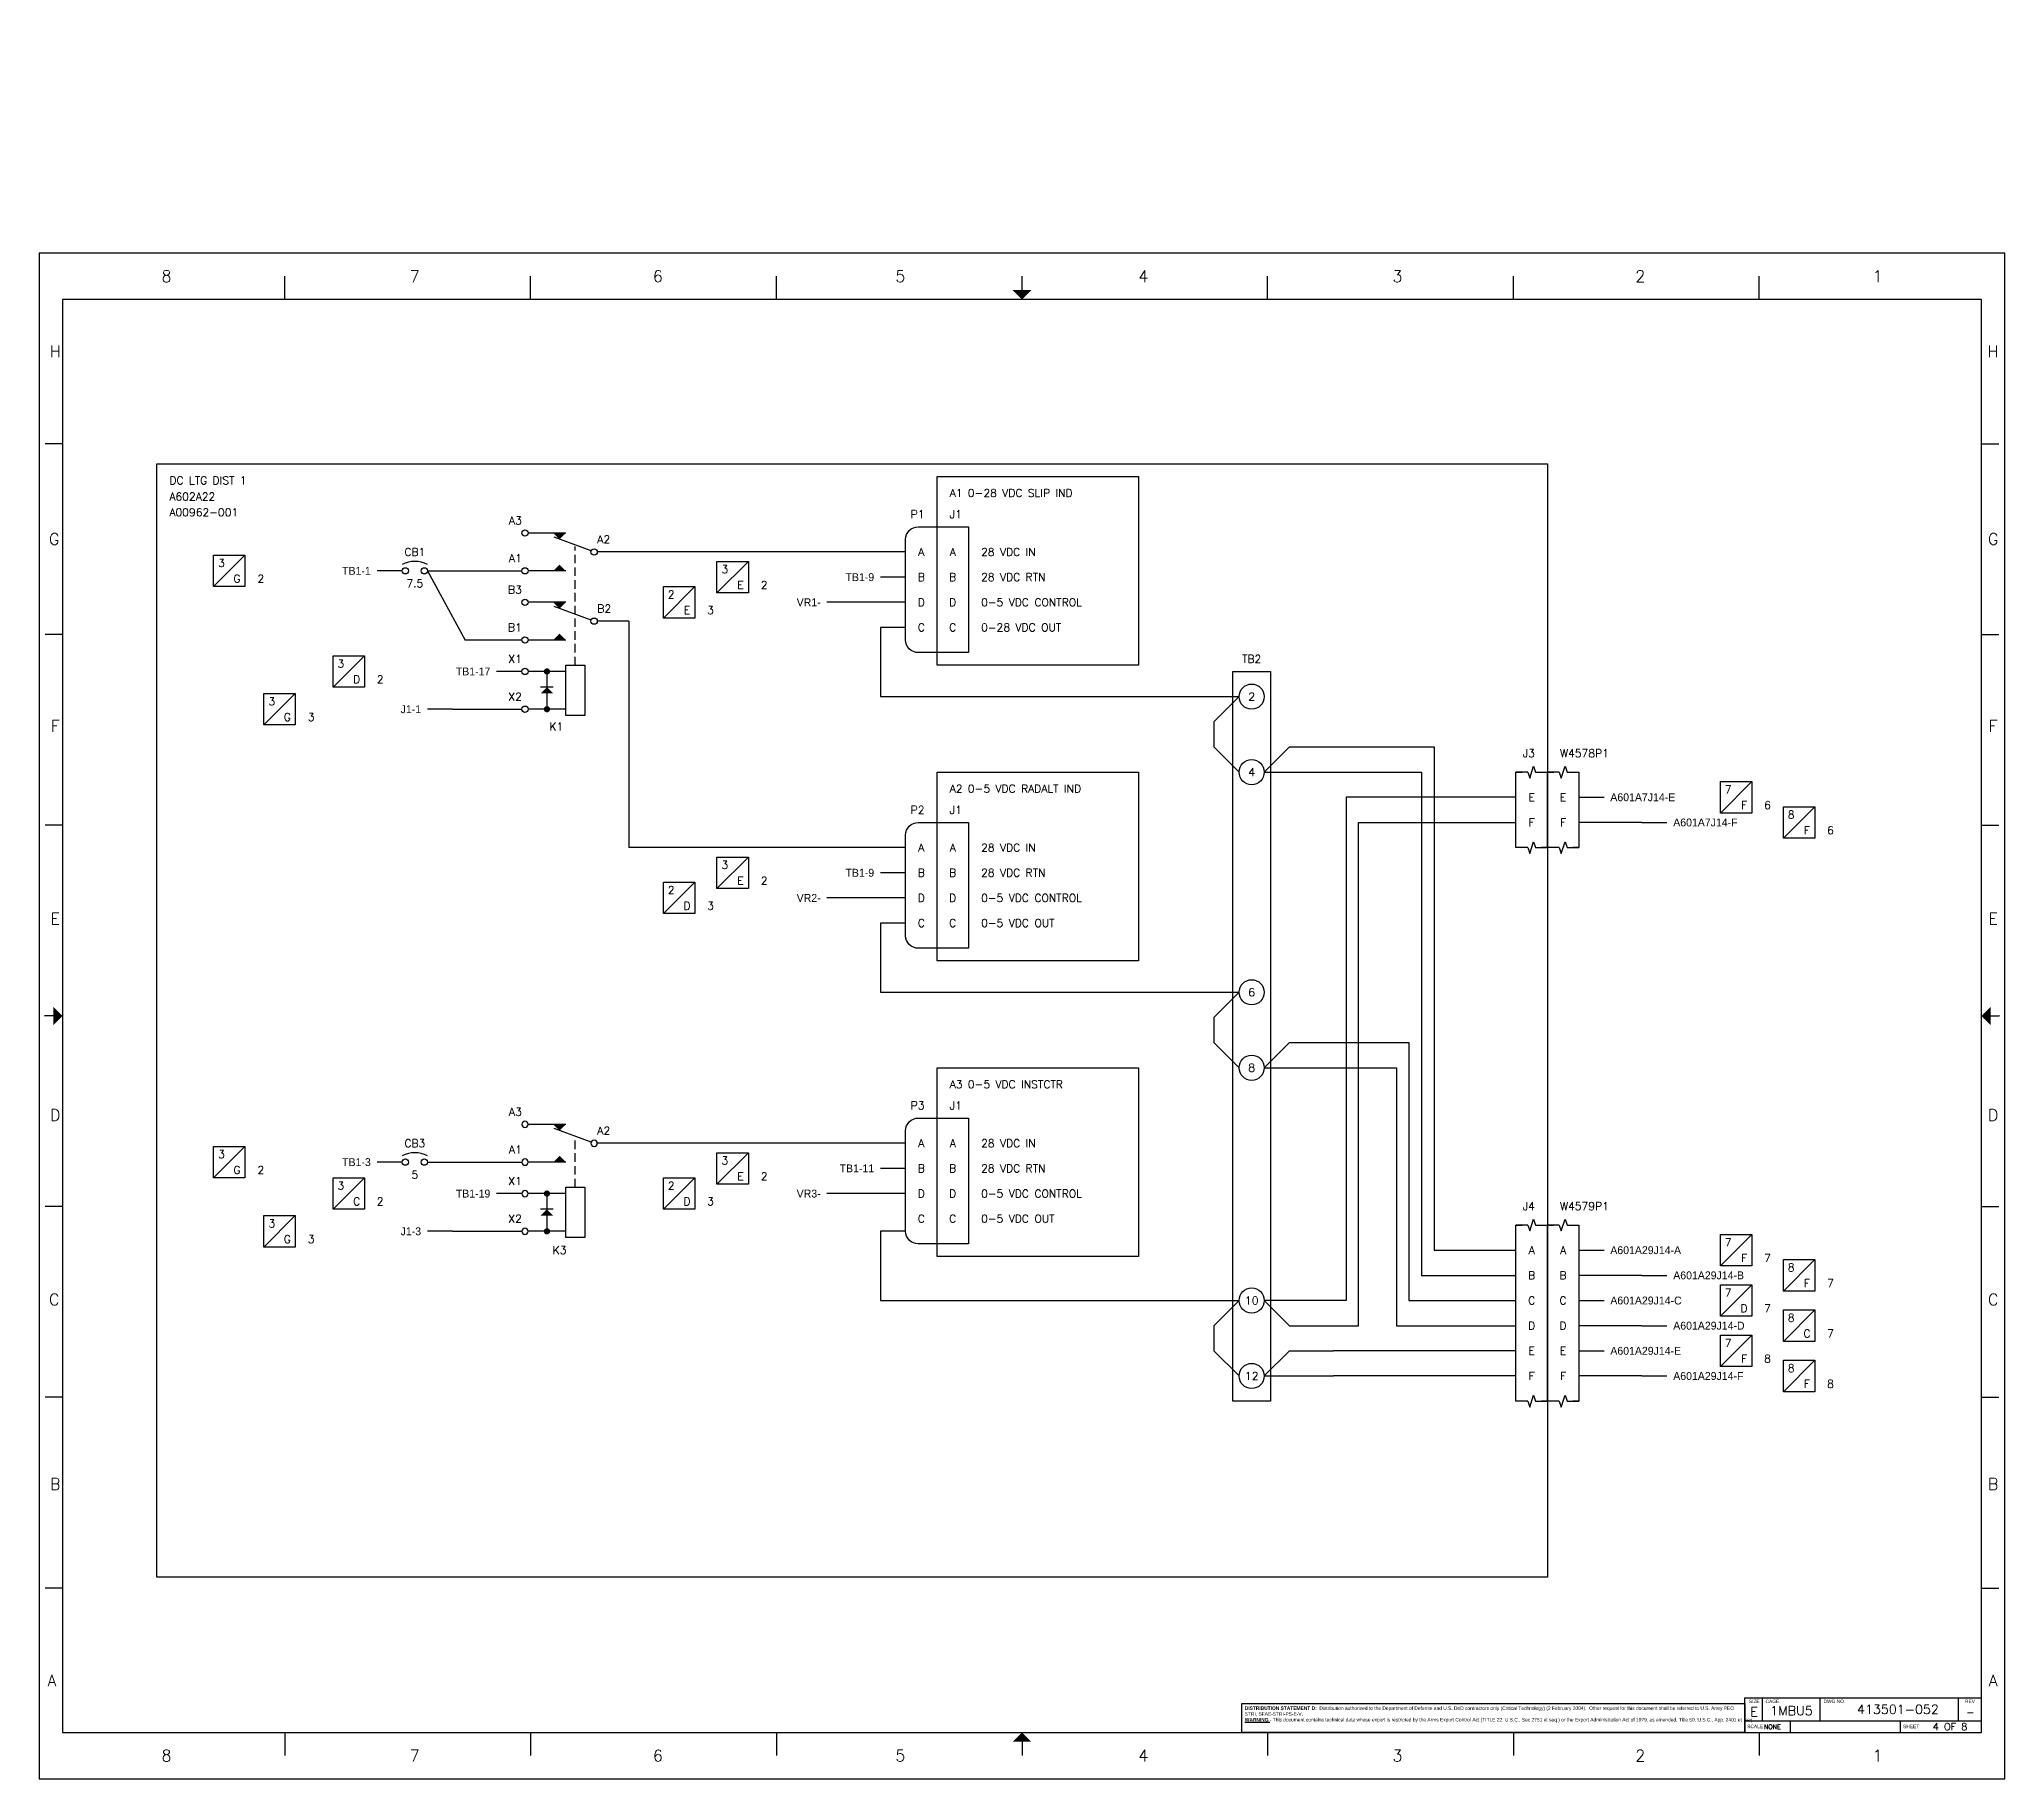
# Paper-space layout 'Sheet4' of a CAD drawing. Extents: x 0 to 42.5, y 0 to 37.6.
# The model-space entities are those that its viewports show. They can reach past a viewport. Long polylines and large blocks are cut down to what shows.
import ezdxf
from ezdxf.enums import TextEntityAlignment as Align

# ---------------------------------------------------------------- set-up
doc = ezdxf.new("R2010")
doc.units = 0
doc.header["$MEASUREMENT"] = 0
doc.linetypes.add('DASHED2', pattern=[0.375, 0.25, -0.125])
doc.linetypes.add('DGN5', pattern=[0.257567, 0.085856, -0.171711])
doc.layers.get('0').update_dxf_attribs({"linetype": 'CONTINUOUS'})
doc.layers.add('DIMENSION', color=5, linetype='CONTINUOUS')
doc.layers.add('TITLE', color=6, linetype='CONTINUOUS')
doc.layers.add('ViewPort', color=2, linetype='CONTINUOUS', plot=False)
doc.layers.get('ViewPort').off()
doc.styles.add('ADESK1', font='romans')
doc.styles.add('SCHEMATIC', font='romans.shx', dxfattribs={"height": 0.125})
doc.styles.add('Title2', font='arial.ttf', dxfattribs={"height": 0.075})

# ---------------------------------------------------------------- blocks, each defined once
blk = doc.blocks.new('TITLE_SHEET_2')
at = {"style": 'SCHEMATIC'}
for tag, height, p in [('DRAWING_NO', 0.2, (-1.808, 0.5)), ('REV', 0.156, (-0.245, 0.438)), ('SHEET', 0.156, (-0.683, 0.125))]:
    blk.add_attdef(tag, text='', height=height, dxfattribs=at).set_placement(p, align=Align.MIDDLE_CENTER)
at = {"color": 7, "style": 'ADESK1'}
blk.add_attdef('SCALE', (-4.707, 0.073), '', height=0.1, dxfattribs=at)
blk = doc.blocks.new('_SOFASTe_ANSI_E_SHT2')
at = {"layer": 'TITLE'}
for p, q in [((42.5, 33), (0, 33)), ((0, 33), (0, 0)), ((42.5, 0), (42.5, 33)), ((5.312, 32), (5.312, 32.5)), ((10.625, 32), (10.625, 32.5)), ((15.938, 32), (15.938, 32.5)), ((21.25, 32), (21.25, 32.5)), ((26.562, 32), (26.562, 32.5)), ((31.875, 32), (31.875, 32.5)), ((37.188, 32), (37.188, 32.5)), ((42.5, 32), (42.5, 32.5)), ((42, 32), (0.5, 32)), ((0.5, 32), (0.5, 1)), ((42, 1), (42, 32)), ((0.5, 28.875), (0.125, 28.875)), ((42, 28.875), (42.375, 28.875)), ((0.5, 24.75), (0.125, 24.75)), ((42, 24.75), (42.375, 24.75)), ((0.5, 20.625), (0.125, 20.625)), ((42, 20.625), (42.375, 20.625)), ((0.5, 16.5), (0.125, 16.5)), ((42, 16.5), (42.375, 16.5)), ((0.5, 12.375), (0.125, 12.375)), ((42, 12.375), (42.375, 12.375)), ((0.5, 8.25), (0.125, 8.25)), ((42, 8.25), (42.375, 8.25)), ((0.5, 4.125), (0.125, 4.125)), ((42, 4.125), (42.375, 4.125)), ((36.881, 1.001), (36.881, 1.75)), ((36.882, 1.752), (42, 1.75)), ((37.26, 1.25), (37.26, 1.75)), ((38.51, 1.25), (38.51, 1.75)), ((41.5, 1.25), (41.5, 1.75)), ((0.5, 1), (42, 1)), ((5.312, 1), (5.312, 0.5)), ((10.625, 1), (10.625, 0.5)), ((15.938, 1), (15.938, 0.5)), ((21.25, 1), (21.25, 0.5)), ((26.562, 1), (26.562, 0.5)), ((31.875, 1), (31.875, 0.5)), ((36.88, 1.25), (42, 1.25)), ((37.188, 1), (37.188, 0.5)), ((37.87, 1), (37.87, 1.25)), ((40.25, 1), (40.25, 1.25)), ((42.5, 0.5), (42.5, 1)), ((0, 0), (42.5, 0))]:
    blk.add_line(p, q, dxfattribs=at)
at = {"layer": 'TITLE', "const_width": 0.02}
for points in [[(21.25, 32.4), (21.25, 32.2)], [(0.1, 16.5), (0.3, 16.5)], [(42.4, 16.5), (42.2, 16.5)], [(21.25, 0.6), (21.25, 0.8)], [(21.25, 0.6), (21.25, 0.8)]]:
    blk.add_lwpolyline(points, dxfattribs=at)
at = {"layer": 'TITLE'}
blk.add_lwpolyline([(26.006, 1.626), (36.881, 1.626), (36.881, 1.001), (26.006, 1.001)], close=True, dxfattribs=at)
for points in [[(21.05, 32.2), (21.45, 32.2), (21.25, 32)], [(0.3, 16.3), (0.3, 16.7), (0.5, 16.5)], [(42.2, 16.3), (42.2, 16.7), (42, 16.5)], [(21.05, 0.8), (21.45, 0.8), (21.25, 1)]]:
    blk.add_solid(points, dxfattribs=at)
at = {"layer": 'TITLE', "style": 'ADESK1'}
for s, p in [('8', (2.75, 32.5)), ('7', (8.119, 32.5)), ('6', (13.375, 32.5)), ('5', (18.619, 32.5)), ('4', (23.875, 32.5)), ('3', (29.369, 32.5)), ('2', (34.619, 32.5)), ('1', (39.75, 32.5)), ('H', (0.345, 30.875)), ('H', (42.25, 30.875)), ('G', (0.321, 26.814)), ('G', (42.25, 26.814)), ('F', (0.345, 22.771)), ('F', (42.25, 22.771)), ('E', (0.345, 18.601)), ('E', (42.25, 18.601)), ('D', (0.345, 14.356)), ('D', (42.25, 14.356)), ('C', (0.321, 10.366)), ('C', (42.25, 10.366)), ('B', (0.345, 6.375)), ('B', (42.25, 6.375)), ('A', (0.274, 2.125)), ('A', (42.25, 2.125)), ('8', (2.75, 0.5)), ('7', (8.119, 0.5)), ('6', (13.375, 0.5)), ('5', (18.619, 0.5)), ('4', (23.875, 0.5)), ('3', (29.369, 0.5)), ('2', (34.619, 0.5)), ('1', (39.75, 0.5))]:
    blk.add_text(s, height=0.25, dxfattribs=at).set_placement(p, align=Align.MIDDLE_CENTER)
at = {"layer": 'TITLE', "style": 'Title2'}
for s, p in [('SIZE', (36.968, 1.636)), ('CAGE', (37.329, 1.636)), ('DWG NO.', (38.581, 1.636)), ('REV', (41.641, 1.636)), ('SCALE', (36.932, 1.093)), ('SHEET', (40.303, 1.093))]:
    blk.add_text(s, height=0.075, dxfattribs=at).set_placement(p)
at = {"layer": 'TITLE', "insert": (26.068, 1.563), "char_height": 0.075, "attachment_point": 1, "style": 'Title2'}
blk.add_mtext_dynamic_manual_height_columns('{\\fArial|b1|i0|c0|p34;DISTRIBUTION STATEMENT D: } Distribution authorized to the Department of Defense and U.S. DoD contractors only (Critical Technology) (2 February 2004).  Other request for this document shall be referred to U.S. Army PEO STRI, SFAE-STRI-PS-E-V.{\\fArial|b1|i0|c0|p34;\\P\\LWARNING} - This document contains technical data whose export is restricted by the Arms Export Control Act (TITLE 22, U.S.C., Sec 2751 et seq.) or the Export Administration Act of 1979, as amended, Title 50, U.S.C., App. 2401 et. seq.  ', width=10.75, gutter_width=0.375, heights=[0], dxfattribs=at)
at = {"layer": 'TITLE', "char_height": 0.2, "attachment_point": 1, "style": 'ADESK1'}
for s, insert, width in [('E', (37, 1.546), 0.1749), ('1MBU5', (37.431, 1.572), 0.5988)]:
    blk.add_mtext(s, dxfattribs=dict(at, insert=insert, width=width))
blk = doc.blocks.new('DPDT_CIRCUIT_BREAKER')
for points in [[(-0.5, 0.3), (-0.7, 0.3), (-0.6, 0.2)], [(-0.5, -0.3), (-0.7, -0.3), (-0.6, -0.2)], [(-0.5, -0.8), (-0.7, -0.8), (-0.6, -0.9)], [(-0.5, -1.4), (-0.7, -1.4), (-0.6, -1.3)], [(-0.7, -2.25), (-0.9, -2.25), (-0.8, -2.15)]]:
    blk.add_hatch(color=7).paths.add_polyline_path(points)
h = blk.add_hatch(color=7)
edge = h.paths.add_edge_path()
edge.add_ellipse((-0.8, -1.9), major_axis=(0.0354, 0.0354), ratio=1, start_angle=-225, end_angle=135, ccw=False)
h = blk.add_hatch(color=7)
edge = h.paths.add_edge_path()
edge.add_ellipse((-0.8, -2.5), major_axis=(0.0354, 0.0354), ratio=1, start_angle=-225, end_angle=135, ccw=False)
at = {"color": 7}
for p, q in [((-0.5, 0.3), (-1.1, 0.3)), ((-0.098, 0.017), (-0.687, 0.234)), ((-0.5, -0.3), (-1.1, -0.3)), ((-0.5, -0.8), (-1.1, -0.8)), ((-0.098, -1.083), (-0.687, -0.866)), ((-0.5, -1.4), (-1.1, -1.4)), ((-0.5, -1.9), (-1.1, -1.9)), ((-0.7, -2.15), (-0.9, -2.15)), ((-0.8, -1.9), (-0.8, -2.5)), ((-0.5, -2.5), (-1.1, -2.5))]:
    blk.add_line(p, q, dxfattribs=at)
at = {"color": 7, "linetype": 'DASHED2'}
blk.add_line((-0.35, -1.8), (-0.35, 0.089), dxfattribs=at)
at = {"color": 7}
blk.add_lwpolyline([(-0.5, -1.8), (-0.2, -1.8), (-0.2, -2.6), (-0.5, -2.6)], close=True, dxfattribs=at)
for centre in [(-1.15, 0.3), (-0.05, 0), (-1.15, -0.3), (-1.15, -0.8), (-0.05, -1.1), (-1.15, -1.4), (-1.15, -1.9), (-1.15, -2.5)]:
    blk.add_circle(centre, 0.05, dxfattribs=at)
at = {"color": 7, "style": 'SCHEMATIC'}
for s, p in [('A3', (-1.2, 0.5)), ('A1', (-1.2, -0.1)), ('B3', (-1.2, -0.6)), ('B1', (-1.2, -1.2)), ('X1', (-1.2, -1.7)), ('X2', (-1.2, -2.3))]:
    blk.add_text(s, height=0.125, dxfattribs=at).set_placement(p, align=Align.MIDDLE_RIGHT)
for s, p in [('A2', (0, 0.2)), ('B2', (0, -0.9))]:
    blk.add_text(s, height=0.125, dxfattribs=at).set_placement(p, align=Align.MIDDLE_LEFT)
blk = doc.blocks.new('SPDT_RELAY')
for points in [[(0.5, 0.3), (0.7, 0.3), (0.6, 0.2)], [(0.5, -0.3), (0.7, -0.3), (0.6, -0.2)], [(0.7, -1.15), (0.9, -1.15), (0.8, -1.05)]]:
    blk.add_hatch(color=7).paths.add_polyline_path(points)
h = blk.add_hatch(color=7)
edge = h.paths.add_edge_path()
edge.add_arc((0.8, -0.8), 0.05, 0, 360)
h = blk.add_hatch(color=7)
edge = h.paths.add_edge_path()
edge.add_arc((0.8, -1.4), 0.05, 0, 360)
at = {"color": 7}
for p, q in [((0.098, 0.017), (0.687, 0.234)), ((0.5, 0.3), (1.1, 0.3)), ((0.5, -0.3), (1.1, -0.3)), ((0.5, -0.8), (1.1, -0.8)), ((0.8, -0.8), (0.8, -1.4)), ((0.7, -1.05), (0.9, -1.05)), ((0.5, -1.4), (1.1, -1.4))]:
    blk.add_line(p, q, dxfattribs=at)
at = {"color": 7, "linetype": 'DASHED2'}
blk.add_line((0.35, -0.7), (0.35, 0.1), dxfattribs=at)
at = {"color": 7}
blk.add_lwpolyline([(0.5, -0.7), (0.2, -0.7), (0.2, -1.5), (0.5, -1.5)], close=True, dxfattribs=at)
for centre in [(1.15, 0.3), (0.05, 0), (1.15, -0.3), (1.15, -0.8), (1.15, -1.4)]:
    blk.add_circle(centre, 0.05, dxfattribs=at)
blk = doc.blocks.new('SPDT_CIRCUIT_BREAKER')
at = {"color": 7, "xscale": -1}
blk.add_blockref('SPDT_RELAY', (0, 0), dxfattribs=at)
at = {"color": 7, "style": 'SCHEMATIC'}
for s, p in [('A3', (-1.2, 0.5)), ('A1', (-1.2, -0.1)), ('X1', (-1.2, -0.6)), ('X2', (-1.2, -1.2))]:
    blk.add_text(s, height=0.125, dxfattribs=at).set_placement(p, align=Align.MIDDLE_RIGHT)
blk.add_text('A2', height=0.125, dxfattribs=at).set_placement((0, 0.2), align=Align.MIDDLE_LEFT)
blk = doc.blocks.new('DEST_FROM')
for p, q in [((-2.999, -0.25), (-2.499, 0.25)), ((0, 0), (-0.4, 0))]:
    blk.add_line(p, q)
blk.add_lwpolyline([(-2.999, 0.25), (-2.499, 0.25), (-2.499, -0.25), (-2.999, -0.25)], close=True)
for tag, p in [('DWG_TITLE', (-3.399, 0)), ('DWG_#', (-3.402, -0.2))]:
    blk.add_attdef(tag, text='', height=0.125).set_placement(p, align=Align.RIGHT)
at = {"style": 'SCHEMATIC'}
for p in [(-2.874, 0.125), (-2.624, -0.125)]:
    blk.add_attdef('X', text='', height=0.125, dxfattribs=at).set_placement(p, align=Align.MIDDLE)
blk.add_attdef('CONTACT_REFDES', text='', height=0.125).set_placement((-0.5, 0), align=Align.MIDDLE_RIGHT)
blk.add_attdef('X', text='', height=0.125, dxfattribs=at).set_placement((-2.249, -0.125), align=Align.MIDDLE_CENTER)
blk = doc.blocks.new('DEST_TO')
for p, q in [((0, 0), (0.4, 0)), ((2.25, -0.25), (2.75, 0.25))]:
    blk.add_line(p, q)
blk.add_lwpolyline([(2.25, 0.25), (2.75, 0.25), (2.75, -0.25), (2.25, -0.25)], close=True)
blk.add_attdef('CONTACT_REFDES', text='', height=0.125).set_placement((0.5, 0), align=Align.MIDDLE_LEFT)
at = {"style": 'SCHEMATIC'}
for p in [(2.375, 0.125), (2.625, -0.125)]:
    blk.add_attdef('X', text='', height=0.125, dxfattribs=at).set_placement(p, align=Align.MIDDLE)
for tag, p in [('DWG_TITLE', (3.3, 0)), ('DWG_#', (3.3, -0.2))]:
    blk.add_attdef(tag, p, '', height=0.125)
blk.add_attdef('X', text='', height=0.125, dxfattribs=at).set_placement((3, -0.125), align=Align.MIDDLE_CENTER)

msp = doc.modelspace()

# ---------------------------------------------------------------- linework, layer by layer
for p, q in [((74.4, 16.7), (69.5, 16.7)), ((66.8, 16.4), (68.3, 16.4)), ((74.4, 15.9), (73.55, 15.9)), ((70, 15.6), (69.5, 15.6)), ((70, 15.6), (70, 12)), ((68.3, 15.3), (67.4, 15.3)), ((78.2, 14.4), (79.7, 14.4)), ((79.7, 14.4), (79.3, 14)), ((67.2, 14.2), (68.3, 14.2)), ((79.3, 14), (79.3, 13.6)), ((79.7, 13.2), (79.3, 13.6)), ((86.1, 12.4), (85.1, 12.4)), ((74.4, 12), (70, 12)), ((74.4, 11.2), (73.55, 11.2)), ((79.7, 9.7), (79.3, 9.3)), ((79.3, 9.3), (79.3, 8.9)), ((79.7, 8.5), (79.3, 8.9)), ((74.4, 7.3), (69.5, 7.3)), ((66.8, 7), (68.3, 7)), ((74.4, 6.5), (73.55, 6.5)), ((67.2, 5.9), (68.3, 5.9)), ((86.1, 5.2), (85.1, 5.2)), ((79.7, 4.8), (79.3, 4.4)), ((79.3, 4.4), (79.3, 4)), ((86.1, 4.4), (85.1, 4.4)), ((79.7, 3.6), (79.3, 4)), ((80.1, 3.6), (80.5, 4)), ((80.5, 4), (81.2, 4)), ((84.1, 4), (81.2, 4)), ((84.1, 4), (83.7, 4)), ((80.1, 3.6), (81.2, 3.6)), ((84.1, 3.6), (81.2, 3.6)), ((84.1, 3.6), (83.7, 3.6)), ((86.1, 3.6), (85.1, 3.6))]:
    msp.add_line(p, q)
at = {"linetype": 'ByBlock'}
for p, q in [((66.8, 16.4), (67.4, 15.3)), ((84.287, 13.2), (84.1, 13.2)), ((84.287, 13.2), (84.319, 13.106)), ((84.319, 13.106), (84.381, 13.294)), ((84.381, 13.294), (84.412, 13.2)), ((84.412, 13.2), (84.6, 13.2)), ((84.787, 13.2), (84.6, 13.2)), ((84.787, 13.2), (84.819, 13.106)), ((84.819, 13.106), (84.881, 13.294)), ((84.881, 13.294), (84.912, 13.2)), ((84.912, 13.2), (85.1, 13.2)), ((84.287, 12), (84.1, 12)), ((84.287, 12), (84.319, 11.906)), ((84.319, 11.906), (84.381, 12.094)), ((84.381, 12.094), (84.412, 12)), ((84.412, 12), (84.6, 12)), ((84.787, 12), (84.6, 12)), ((84.787, 12), (84.819, 11.906)), ((84.819, 11.906), (84.881, 12.094)), ((84.881, 12.094), (84.912, 12)), ((84.912, 12), (85.1, 12)), ((84.287, 6), (84.1, 6)), ((84.287, 6), (84.319, 5.906)), ((84.319, 5.906), (84.381, 6.094)), ((84.381, 6.094), (84.412, 6)), ((84.412, 6), (84.6, 6)), ((84.787, 6), (84.6, 6)), ((84.787, 6), (84.819, 5.906)), ((84.819, 5.906), (84.881, 6.094)), ((84.881, 6.094), (84.912, 6)), ((84.912, 6), (85.1, 6)), ((84.287, 3.2), (84.1, 3.2)), ((84.287, 3.2), (84.319, 3.106)), ((84.319, 3.106), (84.381, 3.294)), ((84.381, 3.294), (84.412, 3.2)), ((84.412, 3.2), (84.6, 3.2)), ((84.787, 3.2), (84.6, 3.2)), ((84.787, 3.2), (84.819, 3.106)), ((84.819, 3.106), (84.881, 3.294)), ((84.881, 3.294), (84.912, 3.2)), ((84.912, 3.2), (85.1, 3.2))]:
    msp.add_line(p, q, dxfattribs=at)
for points in [[(62.5, 18.1), (84.6, 18.1), (84.6, 0.4), (62.5, 0.4)], [(74.9, 17.9), (78.1, 17.9), (78.1, 14.9), (74.9, 14.9)], [(79.6, 14.8), (80.2, 14.8), (80.2, 3.2), (79.6, 3.2)], [(74.9, 13.2), (78.1, 13.2), (78.1, 10.2), (74.9, 10.2)], [(74.9, 8.5), (78.1, 8.5), (78.1, 5.5), (74.9, 5.5)]]:
    msp.add_lwpolyline(points, close=True)
for points in [[(74.6, 17.1), (75.4, 17.1), (75.4, 15.1), (74.6, 15.1, -0.414214), (74.4, 15.3), (74.4, 16.9, -0.414214)], [(74.6, 12.4), (75.4, 12.4), (75.4, 10.4), (74.6, 10.4, -0.414214), (74.4, 10.6), (74.4, 12.2, -0.414214)], [(74.6, 7.7), (75.4, 7.7), (75.4, 5.7), (74.6, 5.7, -0.414214), (74.4, 5.9), (74.4, 7.5, -0.414214)]]:
    msp.add_lwpolyline(points, format="xyb", close=True)
for points in [[(74.4, 15.5), (74, 15.5), (74, 14.4), (79.7, 14.4)], [(80.1, 13.2), (80.5, 13.6), (82.8, 13.6), (82.8, 5.6), (84.1, 5.6)], [(80.1, 13.2), (82.6, 13.2), (82.6, 5.2), (84.1, 5.2)], [(84.1, 12.8), (81.4, 12.8), (81.4, 4.8), (81, 4.8), (80.1, 4.8)], [(80.1, 4.8), (80.5, 4.4), (81.6, 4.4), (81.6, 12.4), (84.1, 12.4)], [(74.4, 10.8), (74, 10.8), (74, 9.7), (79.7, 9.7)], [(80.1, 8.5), (80.5, 8.9), (82.4, 8.9), (82.4, 4.8), (84.1, 4.8)], [(80.1, 8.5), (82.2, 8.5), (82.2, 4.4), (84.1, 4.4)], [(74.4, 5.9), (74, 5.9), (74, 4.8), (79.7, 4.8)]]:
    msp.add_lwpolyline(points)
for points in [[(84.2, 12), (84.1, 12), (84.1, 13.2), (84.2, 13.2)], [(84.506, 13.2), (84.6, 13.2), (84.6, 12), (84.506, 12)], [(84.7, 12), (84.6, 12), (84.6, 13.2), (84.7, 13.2)], [(85.006, 13.2), (85.1, 13.2), (85.1, 12), (85.006, 12)], [(84.2, 3.2), (84.1, 3.2), (84.1, 6), (84.2, 6)], [(84.506, 6), (84.6, 6), (84.6, 3.2), (84.506, 3.2)], [(84.7, 3.2), (84.6, 3.2), (84.6, 6), (84.7, 6)], [(85.006, 6), (85.1, 6), (85.1, 3.2), (85.006, 3.2)]]:
    msp.add_lwpolyline(points, dxfattribs=at)
for centre, radius in [((66.45, 16.4), 0.05), ((66.75, 16.4), 0.05), ((79.9, 14.4), 0.2), ((79.9, 13.2), 0.2), ((79.9, 9.7), 0.2), ((79.9, 8.5), 0.2), ((66.45, 7), 0.05), ((66.75, 7), 0.05), ((79.9, 4.8), 0.2), ((79.9, 3.6), 0.2)]:
    msp.add_circle(centre, radius)
for centre in [(66.6, 16.125), (66.6, 6.725)]:
    msp.add_arc(centre, 0.425, 61.9275, 118.0725)

# ---------------------------------------------------------------- block references
for name, p in [('DPDT_CIRCUIT_BREAKER', (69.5, 16.7)), ('SPDT_CIRCUIT_BREAKER', (69.5, 7.3))]:
    msp.add_blockref(name, p)
ref = msp.add_blockref('DEST_FROM', (66.4, 16.4))
ref.add_attrib('CONTACT_REFDES', 'TB1-1', dxfattribs={"height": 0.125}).set_placement((65.9, 16.4), align=Align.MIDDLE_RIGHT)
ref.add_attrib('X', 'G', dxfattribs={"height": 0.125, "style": 'SCHEMATIC'}).set_placement((63.776, 16.275), align=Align.MIDDLE)
ref.add_attrib('X', '3', dxfattribs={"height": 0.125, "style": 'SCHEMATIC'}).set_placement((63.526, 16.525), align=Align.MIDDLE)
ref.add_attrib('X', '2', dxfattribs={"height": 0.125, "style": 'SCHEMATIC'}).set_placement((64.151, 16.275), align=Align.MIDDLE_CENTER)
ref = msp.add_blockref('DEST_FROM', (74.4, 16.3))
ref.add_attrib('CONTACT_REFDES', 'TB1-9', dxfattribs={"height": 0.125}).set_placement((73.9, 16.3), align=Align.MIDDLE_RIGHT)
ref.add_attrib('X', 'E', dxfattribs={"height": 0.125, "style": 'SCHEMATIC'}).set_placement((71.776, 16.175), align=Align.MIDDLE)
ref.add_attrib('X', '3', dxfattribs={"height": 0.125, "style": 'SCHEMATIC'}).set_placement((71.526, 16.425), align=Align.MIDDLE)
ref.add_attrib('X', '2', dxfattribs={"height": 0.125, "style": 'SCHEMATIC'}).set_placement((72.151, 16.175), align=Align.MIDDLE_CENTER)
ref = msp.add_blockref('DEST_FROM', (73.55, 15.9))
ref.add_attrib('CONTACT_REFDES', 'VR1-', dxfattribs={"height": 0.125}).set_placement((73.05, 15.9), align=Align.MIDDLE_RIGHT)
ref.add_attrib('X', 'E', dxfattribs={"height": 0.125, "style": 'SCHEMATIC'}).set_placement((70.926, 15.775), align=Align.MIDDLE)
ref.add_attrib('X', '2', dxfattribs={"height": 0.125, "style": 'SCHEMATIC'}).set_placement((70.676, 16.025), align=Align.MIDDLE)
ref.add_attrib('X', '3', dxfattribs={"height": 0.125, "style": 'SCHEMATIC'}).set_placement((71.301, 15.775), align=Align.MIDDLE_CENTER)
ref = msp.add_blockref('DEST_FROM', (68.3, 14.8))
ref.add_attrib('CONTACT_REFDES', 'TB1-17', dxfattribs={"height": 0.125}).set_placement((67.8, 14.8), align=Align.MIDDLE_RIGHT)
ref.add_attrib('X', 'D', dxfattribs={"height": 0.125, "style": 'SCHEMATIC'}).set_placement((65.676, 14.675), align=Align.MIDDLE)
ref.add_attrib('X', '3', dxfattribs={"height": 0.125, "style": 'SCHEMATIC'}).set_placement((65.426, 14.925), align=Align.MIDDLE)
ref.add_attrib('X', '2', dxfattribs={"height": 0.125, "style": 'SCHEMATIC'}).set_placement((66.051, 14.675), align=Align.MIDDLE_CENTER)
ref = msp.add_blockref('DEST_FROM', (67.2, 14.2))
ref.add_attrib('CONTACT_REFDES', 'J1-1', dxfattribs={"height": 0.125}).set_placement((66.7, 14.2), align=Align.MIDDLE_RIGHT)
ref.add_attrib('X', 'G', dxfattribs={"height": 0.125, "style": 'SCHEMATIC'}).set_placement((64.576, 14.075), align=Align.MIDDLE)
ref.add_attrib('X', '3', dxfattribs={"height": 0.125, "style": 'SCHEMATIC'}).set_placement((64.326, 14.325), align=Align.MIDDLE)
ref.add_attrib('X', '3', dxfattribs={"height": 0.125, "style": 'SCHEMATIC'}).set_placement((64.951, 14.075), align=Align.MIDDLE_CENTER)
ref = msp.add_blockref('DEST_TO', (85.1, 12.8))
ref.add_attrib('X', 'F', dxfattribs={"height": 0.125, "style": 'SCHEMATIC'}).set_placement((87.725, 12.675), align=Align.MIDDLE)
ref.add_attrib('X', '7', dxfattribs={"height": 0.125, "style": 'SCHEMATIC'}).set_placement((87.475, 12.925), align=Align.MIDDLE)
ref.add_attrib('X', '6', dxfattribs={"height": 0.125, "style": 'SCHEMATIC'}).set_placement((88.1, 12.675), align=Align.MIDDLE_CENTER)
ref.add_attrib('CONTACT_REFDES', 'A601A7J14-E', dxfattribs={"height": 0.125}).set_placement((85.6, 12.8), align=Align.MIDDLE_LEFT)
ref = msp.add_blockref('DEST_TO', (86.1, 12.4))
ref.add_attrib('X', 'F', dxfattribs={"height": 0.125, "style": 'SCHEMATIC'}).set_placement((88.725, 12.275), align=Align.MIDDLE)
ref.add_attrib('X', '8', dxfattribs={"height": 0.125, "style": 'SCHEMATIC'}).set_placement((88.475, 12.525), align=Align.MIDDLE)
ref.add_attrib('X', '6', dxfattribs={"height": 0.125, "style": 'SCHEMATIC'}).set_placement((89.1, 12.275), align=Align.MIDDLE_CENTER)
ref.add_attrib('CONTACT_REFDES', 'A601A7J14-F', dxfattribs={"height": 0.125}).set_placement((86.6, 12.4), align=Align.MIDDLE_LEFT)
ref = msp.add_blockref('DEST_FROM', (74.4, 11.6))
ref.add_attrib('CONTACT_REFDES', 'TB1-9', dxfattribs={"height": 0.125}).set_placement((73.9, 11.6), align=Align.MIDDLE_RIGHT)
ref.add_attrib('X', 'E', dxfattribs={"height": 0.125, "style": 'SCHEMATIC'}).set_placement((71.776, 11.475), align=Align.MIDDLE)
ref.add_attrib('X', '3', dxfattribs={"height": 0.125, "style": 'SCHEMATIC'}).set_placement((71.526, 11.725), align=Align.MIDDLE)
ref.add_attrib('X', '2', dxfattribs={"height": 0.125, "style": 'SCHEMATIC'}).set_placement((72.151, 11.475), align=Align.MIDDLE_CENTER)
ref = msp.add_blockref('DEST_FROM', (73.55, 11.2))
ref.add_attrib('CONTACT_REFDES', 'VR2-', dxfattribs={"height": 0.125}).set_placement((73.05, 11.2), align=Align.MIDDLE_RIGHT)
ref.add_attrib('X', 'D', dxfattribs={"height": 0.125, "style": 'SCHEMATIC'}).set_placement((70.926, 11.075), align=Align.MIDDLE)
ref.add_attrib('X', '2', dxfattribs={"height": 0.125, "style": 'SCHEMATIC'}).set_placement((70.676, 11.325), align=Align.MIDDLE)
ref.add_attrib('X', '3', dxfattribs={"height": 0.125, "style": 'SCHEMATIC'}).set_placement((71.301, 11.075), align=Align.MIDDLE_CENTER)
ref = msp.add_blockref('DEST_FROM', (66.4, 7))
ref.add_attrib('CONTACT_REFDES', 'TB1-3', dxfattribs={"height": 0.125}).set_placement((65.9, 7), align=Align.MIDDLE_RIGHT)
ref.add_attrib('X', 'G', dxfattribs={"height": 0.125, "style": 'SCHEMATIC'}).set_placement((63.776, 6.875), align=Align.MIDDLE)
ref.add_attrib('X', '3', dxfattribs={"height": 0.125, "style": 'SCHEMATIC'}).set_placement((63.526, 7.125), align=Align.MIDDLE)
ref.add_attrib('X', '2', dxfattribs={"height": 0.125, "style": 'SCHEMATIC'}).set_placement((64.151, 6.875), align=Align.MIDDLE_CENTER)
ref = msp.add_blockref('DEST_FROM', (74.4, 6.9))
ref.add_attrib('CONTACT_REFDES', 'TB1-11', dxfattribs={"height": 0.125}).set_placement((73.9, 6.9), align=Align.MIDDLE_RIGHT)
ref.add_attrib('X', 'E', dxfattribs={"height": 0.125, "style": 'SCHEMATIC'}).set_placement((71.776, 6.775), align=Align.MIDDLE)
ref.add_attrib('X', '3', dxfattribs={"height": 0.125, "style": 'SCHEMATIC'}).set_placement((71.526, 7.025), align=Align.MIDDLE)
ref.add_attrib('X', '2', dxfattribs={"height": 0.125, "style": 'SCHEMATIC'}).set_placement((72.151, 6.775), align=Align.MIDDLE_CENTER)
ref = msp.add_blockref('DEST_FROM', (68.3, 6.5))
ref.add_attrib('CONTACT_REFDES', 'TB1-19', dxfattribs={"height": 0.125}).set_placement((67.8, 6.5), align=Align.MIDDLE_RIGHT)
ref.add_attrib('X', 'C', dxfattribs={"height": 0.125, "style": 'SCHEMATIC'}).set_placement((65.676, 6.375), align=Align.MIDDLE)
ref.add_attrib('X', '3', dxfattribs={"height": 0.125, "style": 'SCHEMATIC'}).set_placement((65.426, 6.625), align=Align.MIDDLE)
ref.add_attrib('X', '2', dxfattribs={"height": 0.125, "style": 'SCHEMATIC'}).set_placement((66.051, 6.375), align=Align.MIDDLE_CENTER)
ref = msp.add_blockref('DEST_FROM', (73.55, 6.5))
ref.add_attrib('CONTACT_REFDES', 'VR3-', dxfattribs={"height": 0.125}).set_placement((73.05, 6.5), align=Align.MIDDLE_RIGHT)
ref.add_attrib('X', 'D', dxfattribs={"height": 0.125, "style": 'SCHEMATIC'}).set_placement((70.926, 6.375), align=Align.MIDDLE)
ref.add_attrib('X', '2', dxfattribs={"height": 0.125, "style": 'SCHEMATIC'}).set_placement((70.676, 6.625), align=Align.MIDDLE)
ref.add_attrib('X', '3', dxfattribs={"height": 0.125, "style": 'SCHEMATIC'}).set_placement((71.301, 6.375), align=Align.MIDDLE_CENTER)
ref = msp.add_blockref('DEST_FROM', (67.2, 5.9))
ref.add_attrib('CONTACT_REFDES', 'J1-3', dxfattribs={"height": 0.125}).set_placement((66.7, 5.9), align=Align.MIDDLE_RIGHT)
ref.add_attrib('X', 'G', dxfattribs={"height": 0.125, "style": 'SCHEMATIC'}).set_placement((64.576, 5.775), align=Align.MIDDLE)
ref.add_attrib('X', '3', dxfattribs={"height": 0.125, "style": 'SCHEMATIC'}).set_placement((64.326, 6.025), align=Align.MIDDLE)
ref.add_attrib('X', '3', dxfattribs={"height": 0.125, "style": 'SCHEMATIC'}).set_placement((64.951, 5.775), align=Align.MIDDLE_CENTER)
ref = msp.add_blockref('DEST_TO', (85.1, 5.6))
ref.add_attrib('X', 'F', dxfattribs={"height": 0.125, "style": 'SCHEMATIC'}).set_placement((87.725, 5.475), align=Align.MIDDLE)
ref.add_attrib('X', '7', dxfattribs={"height": 0.125, "style": 'SCHEMATIC'}).set_placement((87.475, 5.725), align=Align.MIDDLE)
ref.add_attrib('X', '7', dxfattribs={"height": 0.125, "style": 'SCHEMATIC'}).set_placement((88.1, 5.475), align=Align.MIDDLE_CENTER)
ref.add_attrib('CONTACT_REFDES', 'A601A29J14-A', dxfattribs={"height": 0.125}).set_placement((85.6, 5.6), align=Align.MIDDLE_LEFT)
ref = msp.add_blockref('DEST_TO', (86.1, 5.2))
ref.add_attrib('X', 'F', dxfattribs={"height": 0.125, "style": 'SCHEMATIC'}).set_placement((88.725, 5.075), align=Align.MIDDLE)
ref.add_attrib('X', '8', dxfattribs={"height": 0.125, "style": 'SCHEMATIC'}).set_placement((88.475, 5.325), align=Align.MIDDLE)
ref.add_attrib('X', '7', dxfattribs={"height": 0.125, "style": 'SCHEMATIC'}).set_placement((89.1, 5.075), align=Align.MIDDLE_CENTER)
ref.add_attrib('CONTACT_REFDES', 'A601A29J14-B', dxfattribs={"height": 0.125}).set_placement((86.6, 5.2), align=Align.MIDDLE_LEFT)
ref = msp.add_blockref('DEST_TO', (85.1, 4.8))
ref.add_attrib('X', 'D', dxfattribs={"height": 0.125, "style": 'SCHEMATIC'}).set_placement((87.725, 4.675), align=Align.MIDDLE)
ref.add_attrib('X', '7', dxfattribs={"height": 0.125, "style": 'SCHEMATIC'}).set_placement((87.475, 4.925), align=Align.MIDDLE)
ref.add_attrib('X', '7', dxfattribs={"height": 0.125, "style": 'SCHEMATIC'}).set_placement((88.1, 4.675), align=Align.MIDDLE_CENTER)
ref.add_attrib('CONTACT_REFDES', 'A601A29J14-C', dxfattribs={"height": 0.125}).set_placement((85.6, 4.8), align=Align.MIDDLE_LEFT)
ref = msp.add_blockref('DEST_TO', (86.1, 4.4))
ref.add_attrib('X', 'C', dxfattribs={"height": 0.125, "style": 'SCHEMATIC'}).set_placement((88.725, 4.275), align=Align.MIDDLE)
ref.add_attrib('X', '8', dxfattribs={"height": 0.125, "style": 'SCHEMATIC'}).set_placement((88.475, 4.525), align=Align.MIDDLE)
ref.add_attrib('X', '7', dxfattribs={"height": 0.125, "style": 'SCHEMATIC'}).set_placement((89.1, 4.275), align=Align.MIDDLE_CENTER)
ref.add_attrib('CONTACT_REFDES', 'A601A29J14-D', dxfattribs={"height": 0.125}).set_placement((86.6, 4.4), align=Align.MIDDLE_LEFT)
ref = msp.add_blockref('DEST_TO', (85.1, 4))
ref.add_attrib('X', 'F', dxfattribs={"height": 0.125, "style": 'SCHEMATIC'}).set_placement((87.725, 3.875), align=Align.MIDDLE)
ref.add_attrib('X', '7', dxfattribs={"height": 0.125, "style": 'SCHEMATIC'}).set_placement((87.475, 4.125), align=Align.MIDDLE)
ref.add_attrib('X', '8', dxfattribs={"height": 0.125, "style": 'SCHEMATIC'}).set_placement((88.1, 3.875), align=Align.MIDDLE_CENTER)
ref.add_attrib('CONTACT_REFDES', 'A601A29J14-E', dxfattribs={"height": 0.125}).set_placement((85.6, 4), align=Align.MIDDLE_LEFT)
ref = msp.add_blockref('DEST_TO', (86.1, 3.6))
ref.add_attrib('X', 'F', dxfattribs={"height": 0.125, "style": 'SCHEMATIC'}).set_placement((88.725, 3.475), align=Align.MIDDLE)
ref.add_attrib('X', '8', dxfattribs={"height": 0.125, "style": 'SCHEMATIC'}).set_placement((88.475, 3.725), align=Align.MIDDLE)
ref.add_attrib('X', '8', dxfattribs={"height": 0.125, "style": 'SCHEMATIC'}).set_placement((89.1, 3.475), align=Align.MIDDLE_CENTER)
ref.add_attrib('CONTACT_REFDES', 'A601A29J14-F', dxfattribs={"height": 0.125}).set_placement((86.6, 3.6), align=Align.MIDDLE_LEFT)

# ---------------------------------------------------------------- texts
at = {"linetype": 'DGN5', "style": 'SCHEMATIC'}
for s, p in [('DC LTG DIST 1', (62.7, 17.9)), ('A602A22', (62.7, 17.643)), ('A00962-001', (62.7, 17.393))]:
    msp.add_text(s, height=0.125, dxfattribs=at).set_placement(p, align=Align.TOP_LEFT)
at = {"style": 'SCHEMATIC'}
for s, p in [('P1', (74.7, 17.3)), ('J3', (84.4, 13.5)), ('P2', (74.7, 12.6)), ('P3', (74.7, 7.9)), ('J4', (84.4, 6.3))]:
    msp.add_text(s, height=0.125, dxfattribs=at).set_placement(p, align=Align.MIDDLE_RIGHT)
for s, p in [('J1', (75.1, 17.3)), ('28 VDC IN', (75.6, 16.7)), ('28 VDC RTN', (75.6, 16.3)), ('0-5 VDC CONTROL', (75.6, 15.9)), ('0-28 VDC OUT', (75.6, 15.5)), ('W4578P1', (84.8, 13.5)), ('J1', (75.1, 12.6)), ('28 VDC IN', (75.6, 12)), ('28 VDC RTN', (75.6, 11.6)), ('0-5 VDC CONTROL', (75.6, 11.2)), ('0-5 VDC OUT', (75.6, 10.8)), ('J1', (75.1, 7.9)), ('28 VDC IN', (75.6, 7.3)), ('28 VDC RTN', (75.6, 6.9)), ('0-5 VDC CONTROL', (75.6, 6.5)), ('W4579P1', (84.8, 6.3)), ('0-5 VDC OUT', (75.6, 6.1))]:
    msp.add_text(s, height=0.125, dxfattribs=at).set_placement(p, align=Align.MIDDLE_LEFT)
for s, p in [('CB1', (66.6, 16.7)), ('A', (74.65, 16.7)), ('A', (75.15, 16.7)), ('7.5', (66.6, 16.2)), ('B', (74.65, 16.3)), ('B', (75.15, 16.3)), ('D', (74.65, 15.9)), ('D', (75.15, 15.9)), ('C', (74.65, 15.5)), ('C', (75.15, 15.5)), ('TB2', (79.9, 15)), ('2', (79.9, 14.4)), ('K1', (68.85, 13.925)), ('4', (79.9, 13.2)), ('E', (84.35, 12.8)), ('E', (84.85, 12.8)), ('F', (84.35, 12.4)), ('F', (84.85, 12.4)), ('A', (74.65, 12)), ('A', (75.15, 12)), ('B', (74.65, 11.6)), ('B', (75.15, 11.6)), ('D', (74.65, 11.2)), ('D', (75.15, 11.2)), ('C', (74.65, 10.8)), ('C', (75.15, 10.8)), ('6', (79.9, 9.7)), ('8', (79.9, 8.5)), ('CB3', (66.6, 7.3)), ('A', (74.65, 7.3)), ('A', (75.15, 7.3)), ('B', (74.65, 6.9)), ('B', (75.15, 6.9)), ('5', (66.6, 6.8)), ('D', (74.65, 6.5)), ('D', (75.15, 6.5)), ('C', (74.65, 6.1)), ('C', (75.15, 6.1)), ('K3', (68.9, 5.6)), ('A', (84.35, 5.6)), ('A', (84.85, 5.6)), ('B', (84.35, 5.2)), ('B', (84.85, 5.2)), ('10', (79.9, 4.8)), ('C', (84.35, 4.8)), ('C', (84.85, 4.8)), ('D', (84.35, 4.4)), ('D', (84.85, 4.4)), ('E', (84.35, 4)), ('E', (84.85, 4)), ('12', (79.9, 3.6)), ('F', (84.35, 3.6)), ('F', (84.85, 3.6))]:
    msp.add_text(s, height=0.125, dxfattribs=at).set_placement(p, align=Align.MIDDLE_CENTER)
at = {"char_height": 0.125, "width": 4, "attachment_point": 1, "style": 'SCHEMATIC'}
for s, insert in [('A1 0-28 VDC SLIP IND', (75.1, 17.7)), ('A2 0-5 VDC RADALT IND', (75.1, 13)), ('A3 0-5 VDC INSTCTR', (75.1, 8.3))]:
    msp.add_mtext(s, dxfattribs=dict(at, insert=insert))

psp = doc.layouts.new('Sheet4')

# ---------------------------------------------------------------- block references
psp.add_blockref('TITLE_SHEET_2', (42, 1)).add_auto_attribs({'DRAWING_NO': '413501-052', 'REV': '-', 'SCALE': 'NONE', 'SHEET': '4 OF 8'})
at = {"layer": 'TITLE'}
psp.add_blockref('_SOFASTe_ANSI_E_SHT2', (0, 0), dxfattribs=at)

# ---------------------------------------------------------------- texts
at = {"color": 7, "insert": (7.535, 17.125), "char_height": 0.18, "attachment_point": 6}
psp.add_mtext('\\A1;', dxfattribs=at)
at = {"insert": (3.606, 14.347), "char_height": 0.18, "attachment_point": 4}
psp.add_mtext('\\A1;', dxfattribs=at)
at = {"layer": 'DIMENSION', "color": 7, "char_height": 0.18}
for insert, attachment_point in [((17.848, 37.625), 6), ((30.215, 31.125), 4), ((18.285, 24.688), 6), ((16.473, 18.25), 6)]:
    psp.add_mtext('\\A1;', dxfattribs=dict(at, insert=insert, attachment_point=attachment_point))

# ---------------------------------------------------------------- viewports
at = {"layer": 'ViewPort', "view_target_point": (-108, 0)}
psp.add_viewport(center=(21.25, 16.875), size=(41.5, 30.25), view_center_point=(184.25, 9.6), view_height=22.23193, dxfattribs=at)

doc.saveas('drawing.dxf')
